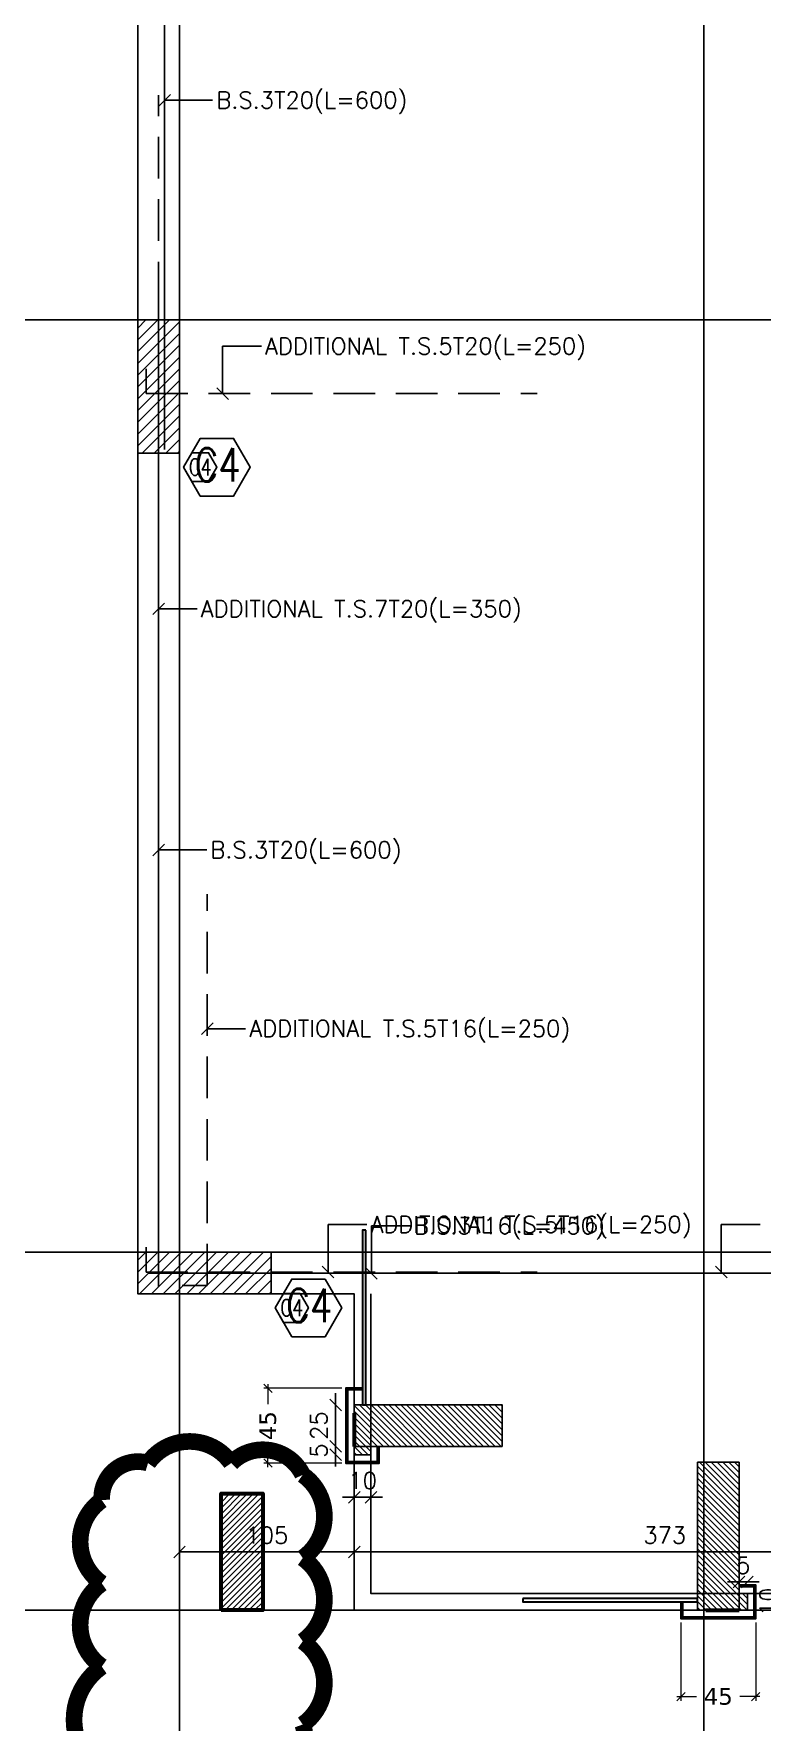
# Model space of a CAD drawing. Header units: inches. Extents: x -48 to 777, y -156 to 510.
# Drawn here: x 328.15 to 332.53, y 226.03 to 236.18 of the extents above; entities that cross this region are included whole.
import ezdxf
from ezdxf.enums import TextEntityAlignment as Align

# ---------------------------------------------------------------- set-up
doc = ezdxf.new("R2010")
doc.units = ezdxf.units.IN
doc.header["$MEASUREMENT"] = 0
doc.linetypes.add('HIDDEN', pattern=[0.375, 0.25, -0.125])
doc.layers.get('Defpoints').update_dxf_attribs({"lineweight": 5})
for name, color, linetype, lineweight in [('A-DIM', 9, 'Continuous', 5), ('A-PILLARS', 1, 'Continuous', 60), ('C-GLASS', 162, 'Continuous', 30), ('C-WOOD', 28, 'Continuous', 30), ('H-PILLARS', 61, 'Continuous', 5)]:
    doc.layers.add(name, color=color, linetype=linetype, lineweight=lineweight)
for name, color, linetype in [('Str-Axes', 8, 'Continuous'), ('str-col-hatch', 8, 'Continuous'), ('str-COL-TAG-100', 1, 'Continuous'), ('str-COL-TAG-50', 7, 'Continuous'), ('str-columns', 3, 'Continuous'), ('str-slab-bottom-reinf.', 1, 'Continuous'), ('str-slab-top', 1, 'Continuous'), ('str-sunken-slabs', 5, 'Continuous')]:
    doc.layers.add(name, color=color, linetype=linetype)
doc.styles.add('ROMAN', font='ROMANS.SHX')
doc.styles.add('ROMAND', font='verdana.ttf')
doc.styles.add('ROMANS', font='romans__.ttf', dxfattribs={"height": 0.14})
doc.dimstyles.new('M-1.50', dxfattribs={"dimtxt": 0.1, "dimasz": 0.05, "dimexe": 0.025, "dimexo": 0.025, "dimgap": 0.05, "dimtad": 1, "dimlfac": 100, "dimrnd": 0.5, "dimzin": 9, "dimdsep": 46, "dimtxsty": 'ROMAND', "dimblk": 'OBLIQUE', "dimcen": 1, "dimdle": 0.025, "dimclrd": 256, "dimclre": 256, "dimclrt": 2, "dimadec": 0, "dimazin": 0, "dimtfac": 0.666667, "dimtmove": 2, "dimatfit": 3, "dimfxl": 0.04, "dimtolj": 1, "dimtzin": 5, "dimlwd": -1, "dimlwe": -1, "dimarcsym": 0})
doc.dimstyles.new('structure', dxfattribs={"dimtxt": 0.1, "dimasz": 0.07, "dimexe": 0.18, "dimexo": 1, "dimgap": 0.05, "dimtad": 1, "dimdec": 1, "dimlfac": 100, "dimrnd": 0.5, "dimdsep": 46, "dimtxsty": 'ROMAN', "dimblk1": 'OBLIQUE', "dimblk2": 'OBLIQUE', "dimsah": 1, "dimcen": 0.009, "dimse1": 1, "dimse2": 1, "dimclrd": 4, "dimclre": 9, "dimclrt": 1, "dimadec": 0, "dimazin": 0, "dimtfac": 0.066667, "dimtdec": 1, "dimtix": 1, "dimtmove": 2, "dimatfit": 3, "dimldrblk": 'OBLIQUE', "dimfxl": 0.18, "dimtolj": 1, "dimarcsym": 0})

# ---------------------------------------------------------------- blocks, each defined once
blk = doc.blocks.new('_Oblique')
at = {"color": 0, "linetype": 'ByBlock', "lineweight": -2}
blk.add_line((-0.5, -0.5), (0.5, 0.5), dxfattribs=at)
blk = doc.blocks.new('*D1404')
at = {"layer": 'A-DIM', "transparency": 16777216}
for p, q in [((332.039, 226.632), (332.039, 226.163)), ((332.489, 226.632), (332.489, 226.163)), ((332.014, 226.188), (332.134, 226.188)), ((332.514, 226.188), (332.394, 226.188))]:
    blk.add_line(p, q, dxfattribs=at)
at = {"layer": 'Defpoints', "color": 0, "transparency": 16777216}
for p in [(332.039, 226.657), (332.489, 226.657), (332.489, 226.188)]:
    blk.add_point(p, dxfattribs=at)
at = {"layer": 'A-DIM', "transparency": 16777216, "xscale": 0.05, "yscale": 0.05, "zscale": 0.05}
for p, rotation in [((332.039, 226.188), 179.999999996805), ((332.489, 226.188), 359.999999996805)]:
    blk.add_blockref('_Oblique', p, dxfattribs=dict(at, rotation=rotation))
at = {"layer": 'A-DIM', "color": 2, "transparency": 16777216, "insert": (332.264, 226.188), "char_height": 0.1, "attachment_point": 5, "rotation": 360, "style": 'ROMAND'}
blk.add_mtext('\\A1;45', dxfattribs=at)
blk = doc.blocks.new('*D1412')
at = {"layer": 'A-DIM', "transparency": 16777216}
for p, q in [((330.002, 228.04), (329.533, 228.04)), ((329.558, 228.065), (329.558, 227.945)), ((329.558, 227.565), (329.558, 227.685)), ((330.002, 227.59), (329.533, 227.59))]:
    blk.add_line(p, q, dxfattribs=at)
at = {"layer": 'Defpoints', "color": 0, "transparency": 16777216}
for p in [(330.027, 228.04), (329.558, 227.59), (330.027, 227.59)]:
    blk.add_point(p, dxfattribs=at)
at = {"layer": 'A-DIM', "transparency": 16777216, "xscale": 0.05, "yscale": 0.05, "zscale": 0.05}
for p, rotation in [((329.558, 228.04), 90), ((329.558, 227.59), 270)]:
    blk.add_blockref('_Oblique', p, dxfattribs=dict(at, rotation=rotation))
at = {"layer": 'A-DIM', "color": 2, "transparency": 16777216, "insert": (329.558, 227.815), "char_height": 0.1, "attachment_point": 5, "rotation": 90, "style": 'ROMAND'}
blk.add_mtext('\\A1;45', dxfattribs=at)
blk = doc.blocks.new('tags')
at = {"layer": 'str-COL-TAG-100', "color": 2}
blk.add_lwpolyline([(0.125, -0.262), (0.325, -0.262), (0.425, -0.088), (0.325, 0.085), (0.125, 0.085), (0.025, -0.088)], close=True, dxfattribs=at)
at = {"layer": 'str-COL-TAG-50', "color": 2}
blk.add_lwpolyline([(0.075, -0.175), (0.175, -0.175), (0.225, -0.088), (0.175, -0.002), (0.075, -0.002), (0.025, -0.088)], close=True, dxfattribs=at)
at = {"layer": 'str-COL-TAG-100', "color": 1, "style": 'ROMANS', "width": 0.699426}
blk.add_attdef('NUMBER', text='', height=0.2, dxfattribs=at).set_placement((0.092, -0.174), (0.368, -0.174), align=Align.FIT)
at = {"layer": 'str-COL-TAG-50', "color": 1, "style": 'ROMANS', "width": 0.697102}
blk.add_attdef('NUMBER', text='', height=0.1, dxfattribs=at).set_placement((0.056, -0.138), (0.194, -0.138), align=Align.FIT)
blk = doc.blocks.new('*D1721')
at = {"layer": 'Defpoints', "color": 0, "transparency": 16777216}
for p in [(332.389, 226.876), (332.389, 226.807), (332.439, 226.807)]:
    blk.add_point(p, dxfattribs=at)
at = {"layer": 'str-sunken-slabs', "color": 4, "lineweight": -2, "transparency": 16777216}
for p, q in [((332.389, 226.876), (332.319, 226.876)), ((332.439, 226.876), (332.389, 226.876)), ((332.439, 226.876), (332.509, 226.876))]:
    blk.add_line(p, q, dxfattribs=at)
at = {"layer": 'str-sunken-slabs', "color": 4, "lineweight": -2, "transparency": 16777216, "xscale": 0.07, "yscale": 0.07, "zscale": 0.07}
for p, rotation in [((332.389, 226.876), 2.941809524854139e-08), ((332.439, 226.876), 180.0000000294181)]:
    blk.add_blockref('_Oblique', p, dxfattribs=dict(at, rotation=rotation))
at = {"layer": 'str-sunken-slabs', "color": 1, "transparency": 16777216, "insert": (332.414, 226.976), "char_height": 0.1, "attachment_point": 5, "rotation": 0, "style": 'ROMAN'}
blk.add_mtext('\\A1;5', dxfattribs=at)
blk = doc.blocks.new('*D1722')
at = {"layer": 'Defpoints', "color": 0, "transparency": 16777216}
for p in [(332.439, 226.807), (332.439, 226.707), (332.663, 226.707)]:
    blk.add_point(p, dxfattribs=at)
at = {"layer": 'str-sunken-slabs', "color": 4, "lineweight": -2, "transparency": 16777216}
for p, q in [((332.663, 226.807), (332.663, 226.877)), ((332.663, 226.807), (332.663, 226.707)), ((332.663, 226.707), (332.663, 226.637))]:
    blk.add_line(p, q, dxfattribs=at)
at = {"layer": 'str-sunken-slabs', "color": 4, "lineweight": -2, "transparency": 16777216, "xscale": 0.07, "yscale": 0.07, "zscale": 0.07}
for p, rotation in [((332.663, 226.807), 270), ((332.663, 226.707), 90)]:
    blk.add_blockref('_Oblique', p, dxfattribs=dict(at, rotation=rotation))
at = {"layer": 'str-sunken-slabs', "color": 1, "transparency": 16777216, "insert": (332.563, 226.757), "char_height": 0.1, "attachment_point": 5, "rotation": 90, "style": 'ROMAN'}
blk.add_mtext('\\A1;10', dxfattribs=at)
blk = doc.blocks.new('*D1729')
at = {"layer": 'Defpoints', "color": 0, "transparency": 16777216}
for p in [(330.077, 227.94), (329.965, 227.69), (330.077, 227.69)]:
    blk.add_point(p, dxfattribs=at)
at = {"layer": 'str-sunken-slabs', "color": 4, "lineweight": -2, "transparency": 16777216}
for p, q in [((329.965, 227.94), (329.965, 228.01)), ((329.965, 227.94), (329.965, 227.69)), ((329.965, 227.69), (329.965, 227.62))]:
    blk.add_line(p, q, dxfattribs=at)
at = {"layer": 'str-sunken-slabs', "color": 4, "lineweight": -2, "transparency": 16777216, "xscale": 0.07, "yscale": 0.07, "zscale": 0.07}
for p, rotation in [((329.965, 227.94), 270), ((329.965, 227.69), 90)]:
    blk.add_blockref('_Oblique', p, dxfattribs=dict(at, rotation=rotation))
at = {"layer": 'str-sunken-slabs', "color": 1, "transparency": 16777216, "insert": (329.865, 227.815), "char_height": 0.1, "attachment_point": 5, "rotation": 90, "style": 'ROMAN'}
blk.add_mtext('\\A1;25', dxfattribs=at)
blk = doc.blocks.new('*D1730')
at = {"layer": 'Defpoints', "color": 0, "transparency": 16777216}
for p in [(329.965, 227.64), (330.077, 227.69), (330.077, 227.64)]:
    blk.add_point(p, dxfattribs=at)
at = {"layer": 'str-sunken-slabs', "color": 4, "lineweight": -2, "transparency": 16777216}
for p, q in [((329.965, 227.69), (329.965, 227.76)), ((329.965, 227.69), (329.965, 227.64)), ((329.965, 227.64), (329.965, 227.57))]:
    blk.add_line(p, q, dxfattribs=at)
at = {"layer": 'str-sunken-slabs', "color": 4, "lineweight": -2, "transparency": 16777216, "xscale": 0.07, "yscale": 0.07, "zscale": 0.07}
for p, rotation in [((329.965, 227.69), 270), ((329.965, 227.64), 90)]:
    blk.add_blockref('_Oblique', p, dxfattribs=dict(at, rotation=rotation))
at = {"layer": 'str-sunken-slabs', "color": 1, "transparency": 16777216, "insert": (329.865, 227.665), "char_height": 0.1, "attachment_point": 5, "rotation": 90, "style": 'ROMAN'}
blk.add_mtext('\\A1;5', dxfattribs=at)
blk = doc.blocks.new('*D1731')
at = {"layer": 'Defpoints', "color": 0, "transparency": 16777216}
for p in [(330.077, 227.385), (330.077, 227.385), (330.177, 227.385)]:
    blk.add_point(p, dxfattribs=at)
at = {"layer": 'str-sunken-slabs', "color": 4, "lineweight": -2, "transparency": 16777216}
for p, q in [((330.077, 227.385), (330.007, 227.385)), ((330.177, 227.385), (330.077, 227.385)), ((330.177, 227.385), (330.247, 227.385))]:
    blk.add_line(p, q, dxfattribs=at)
at = {"layer": 'str-sunken-slabs', "color": 4, "lineweight": -2, "transparency": 16777216, "xscale": 0.07, "yscale": 0.07, "zscale": 0.07}
blk.add_blockref('_Oblique', (330.077, 227.385), dxfattribs=at)
at = {"layer": 'str-sunken-slabs', "color": 4, "lineweight": -2, "transparency": 16777216, "xscale": 0.07, "yscale": 0.07, "zscale": 0.07, "rotation": 180}
blk.add_blockref('_Oblique', (330.177, 227.385), dxfattribs=at)
at = {"layer": 'str-sunken-slabs', "color": 1, "transparency": 16777216, "insert": (330.127, 227.485), "char_height": 0.1, "attachment_point": 5, "style": 'ROMAN'}
blk.add_mtext('\\A1;10', dxfattribs=at)
blk = doc.blocks.new('*D1779')
at = {"layer": 'Defpoints', "color": 0, "transparency": 16777216}
for p in [(329.027, 227.057), (329.027, 227.057), (330.077, 227.057)]:
    blk.add_point(p, dxfattribs=at)
at = {"layer": 'str-sunken-slabs', "color": 4, "lineweight": -2, "transparency": 16777216}
blk.add_line((330.077, 227.057), (329.027, 227.057), dxfattribs=at)
at = {"layer": 'str-sunken-slabs', "color": 4, "lineweight": -2, "transparency": 16777216, "xscale": 0.07, "yscale": 0.07, "zscale": 0.07, "rotation": 180}
blk.add_blockref('_Oblique', (329.027, 227.057), dxfattribs=at)
at = {"layer": 'str-sunken-slabs', "color": 4, "lineweight": -2, "transparency": 16777216, "xscale": 0.07, "yscale": 0.07, "zscale": 0.07}
blk.add_blockref('_Oblique', (330.077, 227.057), dxfattribs=at)
at = {"layer": 'str-sunken-slabs', "color": 1, "transparency": 16777216, "insert": (329.552, 227.157), "char_height": 0.1, "attachment_point": 5, "style": 'ROMAN'}
blk.add_mtext('\\A1;105', dxfattribs=at)
blk = doc.blocks.new('*D1781')
at = {"layer": 'Defpoints', "color": 0, "transparency": 16777216}
for p in [(330.077, 227.057), (330.077, 227.057), (333.808, 227.057)]:
    blk.add_point(p, dxfattribs=at)
at = {"layer": 'str-sunken-slabs', "color": 4, "lineweight": -2, "transparency": 16777216}
blk.add_line((333.808, 227.057), (330.077, 227.057), dxfattribs=at)
at = {"layer": 'str-sunken-slabs', "color": 4, "lineweight": -2, "transparency": 16777216, "xscale": 0.07, "yscale": 0.07, "zscale": 0.07, "rotation": 180}
blk.add_blockref('_Oblique', (330.077, 227.057), dxfattribs=at)
at = {"layer": 'str-sunken-slabs', "color": 4, "lineweight": -2, "transparency": 16777216, "xscale": 0.07, "yscale": 0.07, "zscale": 0.07}
blk.add_blockref('_Oblique', (333.808, 227.057), dxfattribs=at)
at = {"layer": 'str-sunken-slabs', "color": 1, "transparency": 16777216, "insert": (331.942, 227.157), "char_height": 0.1, "attachment_point": 5, "style": 'ROMAN'}
blk.add_mtext('\\A1;373', dxfattribs=at)

msp = doc.modelspace()

# ---------------------------------------------------------------- hatches: boundary and pattern name
at = {"layer": 'H-PILLARS', "linetype": 'Continuous'}
h = msp.add_hatch(dxfattribs=at)
h.set_pattern_fill('ANSI31', color=256, scale=0.2)
h.set_pattern_definition([(45, (-210.28404, -75.573415), (-0.0176776695, 0.0176776695), [])])
h.paths.add_polyline_path([(329.27678, 226.70688), (329.27678, 227.40688), (329.52678, 227.40688), (329.52678, 226.70688)])
at = {"layer": 'str-col-hatch'}
h = msp.add_hatch(dxfattribs=at)
h.set_pattern_fill('ANSI31', color=256, scale=0.4)
h.set_pattern_definition([(45, (-367.35302, 182.947635), (-0.035355339, 0.035355339), [])])
h.paths.add_polyline_path([(328.77678, 234.45688), (328.77678, 233.65688), (329.02678, 233.65688), (329.02678, 234.45688)])
h = msp.add_hatch(dxfattribs=at)
h.set_pattern_fill('ANSI31', color=256, scale=0.4)
h.set_pattern_definition([(45, (-366.80302, 177.897635), (-0.035355339, 0.035355339), [])])
h.paths.add_polyline_path([(328.77678, 228.85688), (328.77678, 228.60688), (329.57678, 228.60688), (329.57678, 228.85688)])
at = {"layer": 'str-sunken-slabs'}
h = msp.add_hatch(dxfattribs=at)
h.set_pattern_fill('ANSI31', color=8, scale=0.2, angle=270)
h.paths.add_polyline_path([(330.96549, 227.69027), (330.96549, 227.94027), (330.07678, 227.94027), (330.07678, 227.69027)], flags=17)
h = msp.add_hatch(dxfattribs=at)
h.set_pattern_fill('ANSI31', color=8, scale=0.2, angle=270)
h.paths.add_polyline_path([(330.07678, 227.69027), (330.07678, 227.64023), (330.17678, 227.64023), (330.17678, 227.69027)], flags=17)
h = msp.add_hatch(dxfattribs=at)
h.set_pattern_fill('ANSI31', color=8, scale=0.2, angle=270)
h.paths.add_polyline_path([(332.38926, 227.59559), (332.13926, 227.59559), (332.13926, 226.70688), (332.38926, 226.70688)])
h = msp.add_hatch(dxfattribs=at)
h.set_pattern_fill('ANSI31', color=8, scale=0.2, angle=270)
h.paths.add_polyline_path([(332.38926, 226.70688), (332.4393, 226.70688), (332.4393, 226.80688), (332.38926, 226.80688)])

# ---------------------------------------------------------------- linework, layer by layer
at = {"color": 6, "const_width": 0.1}
msp.add_lwpolyline([(328.56007, 225.72727, 0.52056705), (329.06007, 225.72727, 0.52056705), (329.56007, 225.72727, 0.52056705), (329.76736, 226.01998, 0.52056705), (329.76736, 226.51998, 0.52056705), (329.76736, 227.01998, 0.52056705), (329.76736, 227.51998, 0.52056705), (329.33761, 227.59023, 0.52056705), (328.83761, 227.59023, 0.52056705), (328.56007, 227.36777, 0.52056705), (328.56007, 226.86777, 0.52056705), (328.56007, 226.36777, 0.52056705)], format="xyb", close=True, dxfattribs=at)
at = {"layer": 'A-PILLARS'}
for p, q in [((330.07678, 227.89027), (330.07678, 227.69027)), ((332.18926, 226.70688), (332.38926, 226.70688))]:
    msp.add_line(p, q, dxfattribs=at)
msp.add_lwpolyline([(329.27678, 226.70688), (329.27678, 227.40688), (329.52678, 227.40688), (329.52678, 226.70688)], close=True, dxfattribs=at)
at = {"layer": 'C-GLASS'}
for points in [[(330.14678, 228.99027), (330.12678, 228.99027), (330.12678, 227.94027), (330.14678, 227.94027)], [(331.08926, 226.77688), (331.08926, 226.75688), (332.13926, 226.75688), (332.13926, 226.77688)]]:
    msp.add_lwpolyline(points, close=True, dxfattribs=at)
at = {"layer": 'C-WOOD'}
for points in [[(330.12678, 228.04027), (330.02678, 228.04027), (330.02678, 227.59023), (330.22678, 227.59023), (330.22678, 227.69027)], [(330.12678, 228.03027), (330.03678, 228.03027), (330.03678, 227.60023), (330.21678, 227.60023), (330.21678, 227.69027)], [(332.03926, 226.75688), (332.03926, 226.65688), (332.4893, 226.65688), (332.4893, 226.85688), (332.38926, 226.85688)], [(332.04926, 226.75688), (332.04926, 226.66688), (332.4793, 226.66688), (332.4793, 226.84688), (332.38926, 226.84688)]]:
    msp.add_lwpolyline(points, dxfattribs=at)
at = {"layer": 'Str-Axes', "ltscale": 0.1}
for p, q in [((329.02678, 221.25688), (329.02678, 260.35831)), ((332.17678, 221.25688), (332.17678, 260.35831)), ((347.62657, 234.45688), (319.32678, 234.45688)), ((347.62657, 228.85688), (319.32678, 228.85688)), ((347.62657, 226.70688), (319.32678, 226.70688))]:
    msp.add_line(p, q, dxfattribs=at)
at = {"layer": 'str-columns'}
for points in [[(328.77678, 233.65688), (329.02678, 233.65688), (329.02678, 234.45688), (328.77678, 234.45688)], [(329.57678, 228.60688), (329.57678, 228.85688), (328.77678, 228.85688), (328.77678, 228.60688)]]:
    msp.add_lwpolyline(points, close=True, dxfattribs=at)
at = {"layer": 'str-slab-bottom-reinf.'}
for p, q in [((328.93699, 233.67889), (328.93699, 239.67889)), ((328.90141, 228.64993), (328.90141, 234.64993)), ((328.84, 228.73027), (333.34, 228.73027))]:
    msp.add_line(p, q, dxfattribs=at)
at = {"layer": 'str-slab-top', "linetype": 'HIDDEN'}
for p, q in [((328.90178, 232.30688), (328.90178, 235.80688)), ((331.52678, 228.73188), (334.52678, 228.73188))]:
    msp.add_line(p, q, dxfattribs=at)
for points in [[(328.82678, 234.16423), (328.82678, 234.01423), (331.17678, 234.01423)], [(329.04345, 228.65688), (329.19345, 228.65688), (329.19345, 231.00688)], [(328.82678, 228.88796), (328.82678, 228.73796), (331.17678, 228.73796)]]:
    msp.add_lwpolyline(points, dxfattribs=at)
at = {"layer": 'str-sunken-slabs'}
for points in [[(341.57678, 240.25688), (341.57678, 230.75605), (341.52678, 230.75605), (341.52678, 230.05605), (341.57678, 230.05605), (341.57678, 229.55688), (341.52678, 229.55688), (341.52678, 228.85688), (341.57678, 228.85688), (341.57678, 228.60688), (341.02678, 228.60688), (341.02678, 227.40688), (341.07678, 227.40688), (341.07678, 226.70688), (336.5458, 226.70688), (336.5458, 228.60688), (333.80775, 228.60688), (333.80775, 226.70688), (330.07678, 226.70688), (330.07678, 227.40688), (330.07678, 227.40688), (330.07678, 228.60688), (328.77678, 228.60688), (328.77678, 240.25688)], [(333.70775, 228.60688), (333.70775, 226.80688), (330.17678, 226.80688), (330.17678, 228.60688)]]:
    msp.add_lwpolyline(points, dxfattribs=at)
for points in [[(330.96549, 227.69027), (330.96549, 227.94027), (330.07678, 227.94027), (330.07678, 227.69027)], [(330.07678, 227.69027), (330.07678, 227.64023), (330.17678, 227.64023), (330.17678, 227.69027)], [(332.38926, 227.59559), (332.13926, 227.59559), (332.13926, 226.70688), (332.38926, 226.70688)], [(332.38926, 226.70688), (332.4393, 226.70688), (332.4393, 226.80688), (332.38926, 226.80688)]]:
    msp.add_lwpolyline(points, close=True, dxfattribs=at)

# ---------------------------------------------------------------- block references
at = {"layer": 'str-columns'}
ref = msp.add_blockref('tags', (329.02678, 233.66073), dxfattribs=at)
ref.add_attrib('NUMBER', 'C4', dxfattribs={"layer": 'str-COL-TAG-50', "color": 1, "height": 0.1, "style": 'ROMANS', "width": 0.63631}).set_placement((329.08297, 233.52323), (329.22056, 233.52323), align=Align.FIT)
ref.add_attrib('NUMBER', 'C4', dxfattribs={"layer": 'str-COL-TAG-100', "color": 1, "height": 0.2, "style": 'ROMANS', "width": 0.638431}).set_placement((329.11862, 233.48667), (329.39471, 233.48667), align=Align.FIT)
ref = msp.add_blockref('tags', (329.57678, 228.61073), dxfattribs=at)
ref.add_attrib('NUMBER', 'C4', dxfattribs={"layer": 'str-COL-TAG-50', "color": 1, "height": 0.1, "style": 'ROMANS', "width": 0.63631}).set_placement((329.63297, 228.47323), (329.77056, 228.47323), align=Align.FIT)
ref.add_attrib('NUMBER', 'C4', dxfattribs={"layer": 'str-COL-TAG-100', "color": 1, "height": 0.2, "style": 'ROMANS', "width": 0.638431}).set_placement((329.66862, 228.43667), (329.94471, 228.43667), align=Align.FIT)

# ---------------------------------------------------------------- texts
at = {"layer": 'str-slab-bottom-reinf.', "style": 'ROMAN'}
for s, p in [('B.S.3T20(L=600)', (329.24822, 235.72773)), ('B.S.3T20(L=600)', (329.21264, 231.22404)), ('B.S.3T16(L=450)', (330.43509, 228.96607))]:
    msp.add_text(s, height=0.1, dxfattribs=at).set_placement(p)
at = {"layer": 'str-slab-top', "style": 'ROMAN'}
for s, p in [('ADDITIONAL T.S.5T20(L=250)', (329.54163, 234.25003)), ('ADDITIONAL T.S.7T20(L=350)', (329.15516, 232.67247)), ('ADDITIONAL T.S.5T16(L=250)', (329.44683, 230.1506)), ('ADDITIONAL T.S.5T16(L=250)', (330.17533, 228.97376))]:
    msp.add_text(s, height=0.1, dxfattribs=at).set_placement(p)

# ---------------------------------------------------------------- dimensions: what is measured, and where the dimension line sits
at = {"layer": 'A-DIM'}
for base, p1, p2, angle, picture, middle in [((329.55794, 227.59023), (330.02678, 228.04027), (330.02678, 227.59023), 90, '*D1412', (329.55794, 227.81525)), ((332.4893, 226.18805), (332.03926, 226.65688), (332.4893, 226.65688), 180, '*D1404', (332.26428, 226.18805))]:
    dim = msp.add_linear_dim(base=base, p1=p1, p2=p2, angle=angle, dimstyle='M-1.50', override={"dimtad": 0}, dxfattribs=at)
    dim.commit()
    dim.dimension.update_dxf_attribs({"geometry": picture, "text_midpoint": middle})
at = {"layer": 'str-sunken-slabs'}
for p1, p2, distance, picture, middle in [((330.07678, 227.94027), (330.07678, 227.69027), -0.11142, '*D1729', (329.86535, 227.81527)), ((330.07678, 227.69027), (330.07678, 227.64023), -0.11142, '*D1730', (329.86535, 227.66525)), ((330.17678, 227.38451), (330.07678, 227.38451), 0, '*D1731', (330.12678, 227.48451)), ((330.07678, 227.05688), (329.02678, 227.05688), 0, '*D1779', (329.55178, 227.15688)), ((333.80775, 227.05688), (330.07678, 227.05688), 0, '*D1781', (331.94226, 227.15688)), ((332.4393, 226.80688), (332.38926, 226.80688), -0.06872, '*D1721', (332.41428, 226.9756)), ((332.4393, 226.80688), (332.4393, 226.70688), 0.22405, '*D1722', (332.56335, 226.75688))]:
    dim = msp.add_aligned_dim(p1=p1, p2=p2, distance=distance, dimstyle='structure', override={"dimfxl": 0.04}, dxfattribs=at)
    dim.commit()
    dim.dimension.update_dxf_attribs({"geometry": picture, "text_midpoint": middle})

# ---------------------------------------------------------------- leaders
at = {"layer": 'str-slab-bottom-reinf.'}
for points, override in [([(328.93699, 235.77686), (329.22577, 235.77686)], {"dimgap": 0.05, "dimtad": 0}), ([(328.90141, 231.27317), (329.19019, 231.27317)], {"dimgap": 0.05, "dimtad": 0}), ([(330.17971, 228.73027), (330.17971, 229.0152), (330.41264, 229.0152)], {"dimgap": 0.05, "dimtad": 0, "dimfxl": 0.04, "dimfxlon": 1})]:
    msp.add_leader(points, dimstyle='structure', override=override, dxfattribs=at)
at = {"layer": 'str-slab-top'}
for points, override in [([(329.28625, 234.01423), (329.28625, 234.29916), (329.51918, 234.29916)], {"dimgap": 0.05, "dimtad": 0, "dimfxl": 0.04, "dimfxlon": 1}), ([(328.90178, 232.7216), (329.13271, 232.7216)], {"dimgap": 0.05, "dimtad": 0}), ([(329.19345, 230.19972), (329.42438, 230.19972)], {"dimgap": 0.05, "dimtad": 0}), ([(329.91995, 228.73796), (329.91995, 229.02289), (330.15287, 229.02289)], {"dimgap": 0.05, "dimtad": 0, "dimfxl": 0.04, "dimfxlon": 1}), ([(332.28169, 228.73796), (332.28169, 229.02289), (332.51462, 229.02289)], {"dimgap": 0.05, "dimtad": 0, "dimfxl": 0.04, "dimfxlon": 1})]:
    msp.add_leader(points, dimstyle='structure', override=override, dxfattribs=at)

doc.saveas('drawing.dxf')
